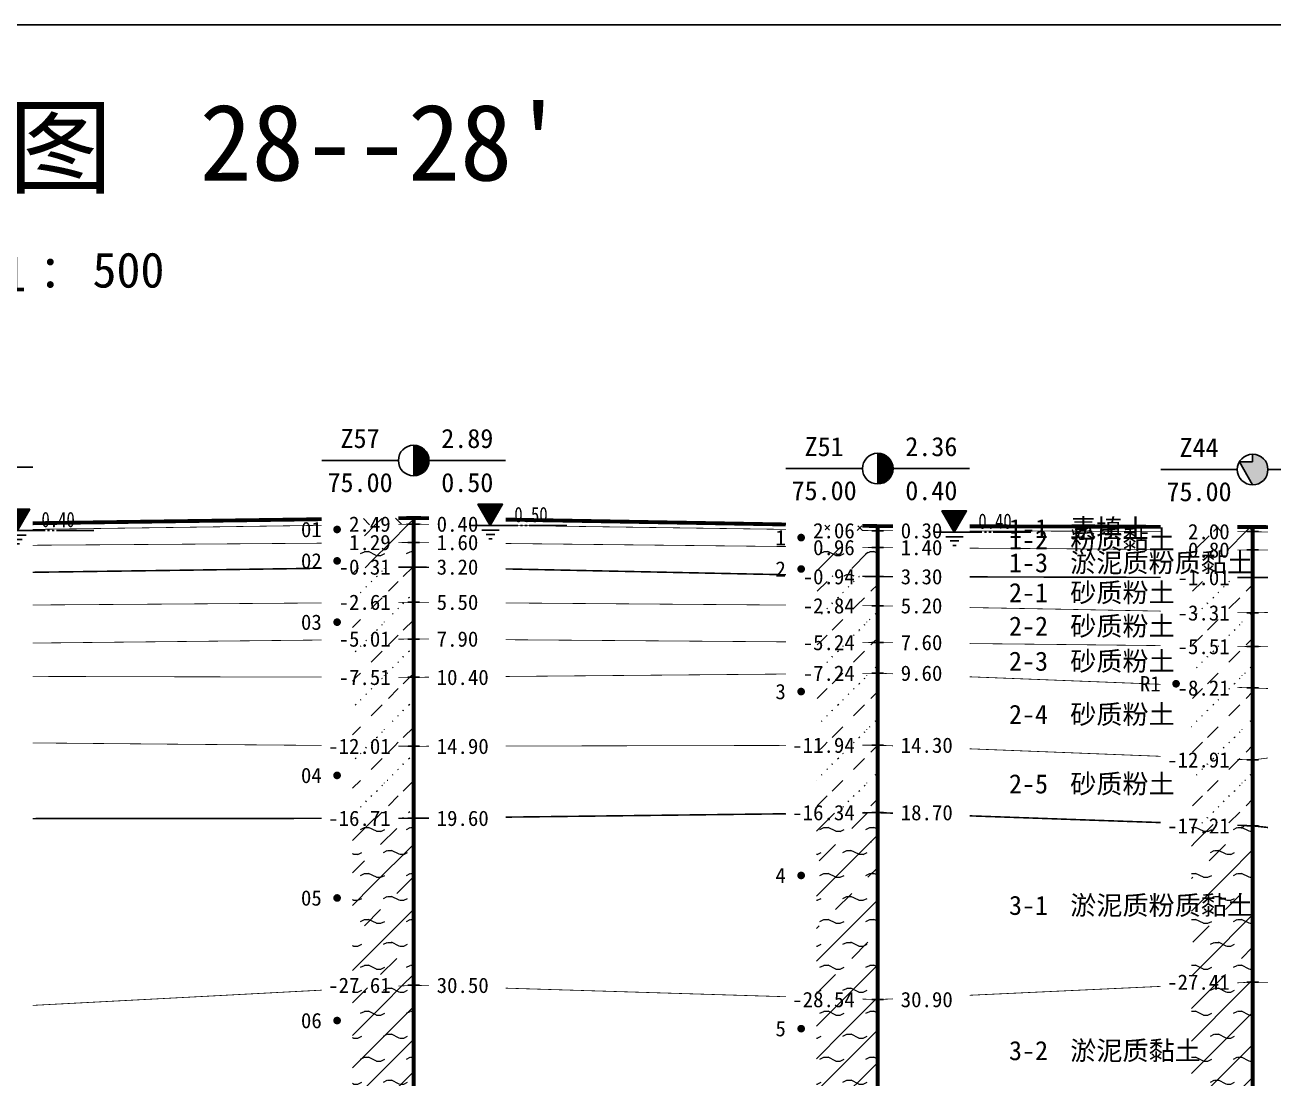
# Model space of a CAD drawing. Extents: x -37 to 3540, y -1485 to 297.
# Drawn here: x 2604 to 2767, y -1043.5 to -906 of the extents above; entities that cross this region are included whole.
import ezdxf
from ezdxf.enums import TextEntityAlignment as Align

# ---------------------------------------------------------------- set-up
doc = ezdxf.new("R2010")
doc.units = 0
doc.layers.get('0').update_dxf_attribs({"linetype": 'CONTINUOUS'})
for name, color, linetype in [('CURVE', 200, 'CONTINUOUS'), ('FRAME', 7, 'CONTINUOUS'), ('HOLE', 41, 'CONTINUOUS'), ('SAMPLE', 1, 'CONTINUOUS'), ('STRATUM', 241, 'CONTINUOUS')]:
    doc.layers.add(name, color=color, linetype=linetype)
doc.layers.add('HATCH', color=7, linetype='CONTINUOUS', lineweight=13)
doc.styles.add('ST', font='')
doc.styles.get('ST').set_extended_font_data('SimSun')
pattern_1 = [(45, (2352.4367, -1188), (-2.12132, 2.12132), [10, 0]), (135, (2352.4367, -1188), (-2.12132, -2.12132), [10, 0])]
pattern_2 = [(45, (2352.4367, -1188), (-4.24264, 4.24264), [10, 0]), (45, (2353.4977, -1191.182), (-2.12132, 6.36396), [3, -3])]
pattern_3 = [(45, (2352.4367, -1188), (-4.24264, 4.24264), [10, 0]), (45, (2353.4977, -1191.182), (-2.12132, 6.36396), [3, -3]), (26.565, (2353.5108, -1188.2536), (5.999823, 5.999812), [0.567, -12.849]), (0, (2352.944, -1188.2536), (0, 6), [0.567, -5.433]), (26.565, (2350.8554, -1188), (5.999823, 5.999812), [0.567, -12.849]), (0, (2351.3625, -1187.7464), (0, 6), [0.567, -5.433]), (153.435, (2352.9438, -1188.2536), (-5.999818, -5e-06), [1.134, -12.2826]), (26.565, (2356.5108, -1185.2536), (5.999823, 5.999812), [0.567, -12.849]), (0, (2355.944, -1185.2536), (0, 6), [0.567, -5.433]), (26.565, (2353.8554, -1185), (5.999823, 5.999812), [0.567, -12.849]), (0, (2354.3625, -1184.7464), (0, 6), [0.567, -5.433]), (153.435, (2355.9438, -1185.2536), (-5.999818, -5e-06), [1.134, -12.2826])]
pattern_4 = [(45, (2352.4367, -1188), (-7e-07, 6.99998), [1.97196, -7.92754]), (45, (2355.2495, -1185.171), (-7e-07, 6.99998), [1.99367, -7.90583]), (45, (2357.504, -1182.918), (-7e-07, 6.99998), [1.81361, -8.08588]), (26.56505, (2352.4367, -1184.5), (7, 7), [0.0965, -15.55598]), (36.8699, (2353.1367, -1183.8), (7, 7), [0.19775, -34.80225]), (315, (2355.9367, -1181.024), (6.99998, 1e-06), [0.03305, -9.86644]), (26.56505, (2355.9367, -1188), (7, 7), [0.14475, -15.50773]), (26.56505, (2356.6367, -1187.3), (7, 7), [0.10528, -15.5472]), (90, (2356.987, -1186.95), (-7, -5e-07), [0.02877, -6.97123]), (26.56505, (2357.3367, -1186.6), (7, 7), [0.09101, -31.21394]), (36.8699, (2358.0367, -1185.9), (7, 7), [0.11069, -34.88931]), (45, (2358.7367, -1185.2), (-2e-07, 6.99998), [0.10911, -9.79038]), (315, (2359.351, -1184.452), (6.99998, 1e-06), [0.03305, -9.86644]), (36.8699, (2353.8367, -1183.1), (7, 7), [0.10224, -34.89776]), (53.1301, (2354.5367, -1182.4), (13.9999998, 21), [0.13438, -34.86562]), (53.1301, (2355.2367, -1181.7), (13.9999998, 21), [0.12625, -34.87375])]
pattern_5 = [(45, (2352.4367, -1188), (-2.12132, 2.12132), [10, 0]), (26.565, (2353.5108, -1188.2536), (5.999823, 5.999812), [0.567, -12.849]), (0, (2352.944, -1188.2536), (0, 6), [0.567, -5.433]), (26.565, (2350.8554, -1188), (5.999823, 5.999812), [0.567, -12.849]), (0, (2351.3625, -1187.7464), (0, 6), [0.567, -5.433]), (153.435, (2352.9438, -1188.2536), (-5.999818, -5e-06), [1.134, -12.2826]), (26.565, (2356.5108, -1185.2536), (5.999823, 5.999812), [0.567, -12.849]), (0, (2355.944, -1185.2536), (0, 6), [0.567, -5.433]), (26.565, (2353.8554, -1185), (5.999823, 5.999812), [0.567, -12.849]), (0, (2354.3625, -1184.7464), (0, 6), [0.567, -5.433]), (153.435, (2355.9438, -1185.2536), (-5.999818, -5e-06), [1.134, -12.2826])]

# ---------------------------------------------------------------- blocks, each defined once
blk = doc.blocks.new('图头_剖面图A3')
at = {"style": 'ST'}
for s, height, p in [('工 程 地 质 剖 面 图', 10, (-15.09, 10.79)), ('比例尺：水平：1∶            垂直：1∶', 4.6, (-11.5, -5.76))]:
    blk.add_text(s, height=height, dxfattribs=at).set_placement(p, align=Align.MIDDLE_CENTER)
for tag, height, p in [('01_剖面号', 10, (64.41, 11.39)), ('02_横向比例', 4.6, (-18.82, -5.99)), ('03＿纵向比例', 4.6, (50.43, -5.28))]:
    blk.add_attdef(tag, text='', height=height, dxfattribs=at).set_placement(p, align=Align.MIDDLE_LEFT)
blk = doc.blocks.new('H_sam_hole')
blk.add_line((0, 2), (0, -2))
at = {"const_width": 2}
blk.add_lwpolyline([(0, -1, 0.414214), (1, 0, 0.414214), (0, 1, 1)], format="xyb", dxfattribs=at)
blk.add_circle((0, 0), 2)
blk = doc.blocks.new('H_ssp_hole')
blk.add_hatch(color=256).paths.add_polyline_path([(0, 2), (0, 1), (-1.73, 1), (0, -2, 0.414214), (2, 0, 0.414214)])
for p, q in [((0, 2), (0, 1)), ((0, 1), (-1.73, 1)), ((-1.73, 1), (0, -2))]:
    blk.add_line(p, q)
blk.add_circle((0, 0), 2)
blk = doc.blocks.new('SampleSoilUndisturbed')
at = {"const_width": 0.5}
blk.add_lwpolyline([(-0.25, 0, 1), (0.25, 0, 1)], format="xyb", close=True, dxfattribs=at)
blk = doc.blocks.new('Gwl')
blk.add_lwpolyline([(0, 0, 0, 3.22, 0), (0, 2.79, 3.22, 3.22, 0)], format="xyseb")
blk.add_lwpolyline([(0, 0), (1.61, 2.79), (-1.61, 2.79)], close=True)
for points in [[(-2.63, 0), (3.61, 0)], [(3.93, 0), (4.21, 0)], [(4.53, 0), (4.8, 0)], [(5.09, 0), (9.99, 0)], [(-1.09, -0.61), (1.16, -0.61)], [(-0.54, -1.14), (0.61, -1.14)], [(-0.19, -1.74), (0.26, -1.74)]]:
    blk.add_lwpolyline(points)
at = {"style": 'ST', "width": 0.8}
blk.add_attdef('*GWL', (3.14, 0.45), '', height=2, dxfattribs=at)

msp = doc.modelspace()

# ---------------------------------------------------------------- hatches: boundary and pattern name
at = {"layer": 'HATCH'}
h = msp.add_hatch(dxfattribs=at)
h.set_pattern_fill('STT', color=50, style=0)
h.set_pattern_definition(pattern_1)
h.paths.add_polyline_path([(2654.8, -970.35), (2646.8, -970.46), (2646.8, -971.26), (2654.8, -971.15)])
h.paths.add_polyline_path([(2645.59, -972.64), (2652.29, -972.64), (2652.29, -969.7), (2645.59, -969.7)], flags=9)
h = msp.add_hatch(dxfattribs=at)
h.set_pattern_fill('FZNT', color=32, style=0)
h.set_pattern_definition(pattern_2)
h.paths.add_polyline_path([(2654.8, -971.15), (2646.8, -971.26), (2646.8, -973.61), (2654.8, -973.55)])
h.paths.add_polyline_path([(2645.59, -975.04), (2652.29, -975.04), (2652.29, -972.1), (2645.59, -972.1)], flags=9)
h.paths.add_polyline_path([(2645.59, -972.64), (2652.29, -972.64), (2652.29, -969.7), (2645.59, -969.7)], flags=9)
h = msp.add_hatch(dxfattribs=at)
h.set_pattern_fill('STT', color=50, style=0)
h.set_pattern_definition(pattern_1)
h.paths.add_polyline_path([(2715.4, -971.41), (2707.4, -971.27), (2707.4, -971.9), (2715.4, -972.01)])
h.paths.add_polyline_path([(2706.19, -973.5), (2712.89, -973.5), (2712.89, -970.56), (2706.19, -970.56)], flags=9)
h = msp.add_hatch(dxfattribs=at)
h.set_pattern_fill('STT', color=50, style=0)
h.set_pattern_definition(pattern_1)
h.paths.add_polyline_path([(2764.36, -971.53), (2756.36, -971.51), (2756.36, -972.11), (2764.36, -972.13)])
h.paths.add_polyline_path([(2755.15, -973.62), (2761.85, -973.62), (2761.85, -970.69), (2755.15, -970.69)], flags=9)
h = msp.add_hatch(dxfattribs=at)
h.set_pattern_fill('FZNT', color=32, style=0)
h.set_pattern_definition(pattern_2)
h.paths.add_polyline_path([(2764.36, -972.13), (2756.36, -972.11), (2756.36, -974.48), (2764.36, -974.53)])
h.paths.add_polyline_path([(2755.15, -976.02), (2761.85, -976.02), (2761.85, -973.09), (2755.15, -973.09)], flags=9)
h.paths.add_polyline_path([(2755.15, -973.62), (2761.85, -973.62), (2761.85, -970.69), (2755.15, -970.69)], flags=9)
h = msp.add_hatch(dxfattribs=at)
h.set_pattern_fill('YNFNT', color=251, style=0)
h.set_pattern_definition(pattern_3)
h.paths.add_polyline_path([(2654.8, -973.55), (2646.8, -973.61), (2646.8, -976.86), (2654.8, -976.75)])
h.paths.add_polyline_path([(2644.16, -978.24), (2652.29, -978.24), (2652.29, -975.3), (2644.16, -975.3)], flags=9)
h.paths.add_polyline_path([(2645.59, -975.04), (2652.29, -975.04), (2652.29, -972.1), (2645.59, -972.1)], flags=9)
h = msp.add_hatch(dxfattribs=at)
h.set_pattern_fill('YNFNT', color=251, style=0)
h.set_pattern_definition(pattern_3)
h.paths.add_polyline_path([(2715.4, -974.21), (2707.4, -974.12), (2707.4, -977.84), (2715.4, -978.01)])
h.paths.add_polyline_path([(2704.76, -979.5), (2712.89, -979.5), (2712.89, -976.56), (2704.76, -976.56)], flags=9)
h.paths.add_polyline_path([(2706.19, -975.7), (2712.89, -975.7), (2712.89, -972.76), (2706.19, -972.76)], flags=9)
h = msp.add_hatch(dxfattribs=at)
h.set_pattern_fill('SZFT', color=52, style=0)
h.set_pattern_definition(pattern_4)
h.paths.add_polyline_path([(2654.8, -976.75), (2646.8, -976.86), (2646.8, -981.41), (2654.8, -981.35)])
h.paths.add_polyline_path([(2644.16, -982.84), (2652.29, -982.84), (2652.29, -979.9), (2644.16, -979.9)], flags=9)
h.paths.add_polyline_path([(2644.16, -978.24), (2652.29, -978.24), (2652.29, -975.3), (2644.16, -975.3)], flags=9)
h = msp.add_hatch(dxfattribs=at)
h.set_pattern_fill('SZFT', color=52, style=0)
h.set_pattern_definition(pattern_4)
h.paths.add_polyline_path([(2715.4, -978.01), (2707.4, -977.84), (2707.4, -981.75), (2715.4, -981.81)])
h.paths.add_polyline_path([(2704.76, -983.3), (2712.89, -983.3), (2712.89, -980.36), (2704.76, -980.36)], flags=9)
h.paths.add_polyline_path([(2704.76, -979.5), (2712.89, -979.5), (2712.89, -976.56), (2704.76, -976.56)], flags=9)
h = msp.add_hatch(dxfattribs=at)
h.set_pattern_fill('SZFT', color=52, style=0)
h.set_pattern_definition(pattern_4)
h.paths.add_polyline_path([(2764.36, -978.13), (2756.36, -978.11), (2756.36, -982.58), (2764.36, -982.74)])
h.paths.add_polyline_path([(2753.72, -984.22), (2761.85, -984.22), (2761.85, -981.29), (2753.72, -981.29)], flags=9)
h.paths.add_polyline_path([(2753.72, -979.62), (2761.85, -979.62), (2761.85, -976.69), (2753.72, -976.69)], flags=9)
h = msp.add_hatch(dxfattribs=at)
h.set_pattern_fill('SZFT', color=52, style=0)
h.set_pattern_definition(pattern_4)
h.paths.add_polyline_path([(2654.8, -981.35), (2646.8, -981.41), (2646.8, -986.23), (2654.8, -986.15)])
h.paths.add_polyline_path([(2644.16, -987.64), (2652.29, -987.64), (2652.29, -984.7), (2644.16, -984.7)], flags=9)
h.paths.add_polyline_path([(2644.16, -982.84), (2652.29, -982.84), (2652.29, -979.9), (2644.16, -979.9)], flags=9)
h = msp.add_hatch(dxfattribs=at)
h.set_pattern_fill('SZFT', color=52, style=0)
h.set_pattern_definition(pattern_4)
h.paths.add_polyline_path([(2715.4, -981.81), (2707.4, -981.75), (2707.4, -986.55), (2715.4, -986.61)])
h.paths.add_polyline_path([(2704.77, -988.09), (2712.89, -988.09), (2712.89, -985.19), (2704.77, -985.19)], flags=9)
h.paths.add_polyline_path([(2704.76, -983.3), (2712.89, -983.3), (2712.89, -980.36), (2704.76, -980.36)], flags=9)
h = msp.add_hatch(dxfattribs=at)
h.set_pattern_fill('SZFT', color=52, style=0)
h.set_pattern_definition(pattern_4)
h.paths.add_polyline_path([(2764.36, -982.74), (2756.36, -982.58), (2756.36, -987.05), (2764.36, -987.13)])
h.paths.add_polyline_path([(2753.72, -988.62), (2761.84, -988.62), (2761.84, -985.7), (2753.72, -985.7)], flags=9)
h.paths.add_polyline_path([(2753.72, -984.22), (2761.85, -984.22), (2761.85, -981.29), (2753.72, -981.29)], flags=9)
h = msp.add_hatch(dxfattribs=at)
h.set_pattern_fill('SZFT', color=52, style=0)
h.set_pattern_definition(pattern_4)
h.paths.add_polyline_path([(2654.8, -986.15), (2646.8, -986.23), (2646.8, -991.13), (2654.8, -991.15)])
h.paths.add_polyline_path([(2644.16, -992.64), (2652.28, -992.64), (2652.28, -989.72), (2644.16, -989.72)], flags=9)
h.paths.add_polyline_path([(2644.16, -987.64), (2652.29, -987.64), (2652.29, -984.7), (2644.16, -984.7)], flags=9)
h = msp.add_hatch(dxfattribs=at)
h.set_pattern_fill('SZFT', color=52, style=0)
h.set_pattern_definition(pattern_4)
h.paths.add_polyline_path([(2715.4, -986.61), (2707.4, -986.55), (2707.4, -990.68), (2715.4, -990.61)])
h.paths.add_polyline_path([(2704.77, -992.09), (2712.89, -992.09), (2712.89, -989.19), (2704.77, -989.19)], flags=9)
h.paths.add_polyline_path([(2704.77, -988.09), (2712.89, -988.09), (2712.89, -985.19), (2704.77, -985.19)], flags=9)
h = msp.add_hatch(dxfattribs=at)
h.set_pattern_fill('SZFT', color=52, style=0)
h.set_pattern_definition(pattern_4)
h.paths.add_polyline_path([(2764.36, -987.13), (2756.36, -987.05), (2756.36, -992.22), (2764.36, -992.54)])
h.paths.add_polyline_path([(2753.72, -994.02), (2761.85, -994.02), (2761.85, -991.09), (2753.72, -991.09)], flags=9)
h.paths.add_polyline_path([(2753.72, -988.62), (2761.84, -988.62), (2761.84, -985.7), (2753.72, -985.7)], flags=9)
h = msp.add_hatch(dxfattribs=at)
h.set_pattern_fill('SZFT', color=52, style=0)
h.set_pattern_definition(pattern_4)
h.paths.add_polyline_path([(2715.4, -990.61), (2707.4, -990.68), (2707.4, -1000.03), (2715.4, -1000.01)])
h.paths.add_polyline_path([(2703.33, -1001.5), (2712.89, -1001.5), (2712.89, -998.56), (2703.33, -998.56)], flags=9)
h.paths.add_polyline_path([(2704.77, -992.09), (2712.89, -992.09), (2712.89, -989.19), (2704.77, -989.19)], flags=9)
h = msp.add_hatch(dxfattribs=at)
h.set_pattern_fill('SZFT', color=52, style=0)
h.set_pattern_definition(pattern_4)
h.paths.add_polyline_path([(2654.8, -991.15), (2646.8, -991.13), (2646.8, -1000.08), (2654.8, -1000.15)])
h.paths.add_polyline_path([(2642.73, -1001.64), (2652.29, -1001.64), (2652.29, -998.7), (2642.73, -998.7)], flags=9)
h.paths.add_polyline_path([(2644.16, -992.64), (2652.28, -992.64), (2652.28, -989.72), (2644.16, -989.72)], flags=9)
h = msp.add_hatch(dxfattribs=at)
h.set_pattern_fill('SZFT', color=52, style=0)
h.set_pattern_definition(pattern_4)
h.paths.add_polyline_path([(2764.36, -992.54), (2756.36, -992.22), (2756.36, -1001.62), (2764.36, -1001.93)])
h.paths.add_polyline_path([(2752.29, -1003.42), (2761.85, -1003.42), (2761.85, -1000.49), (2752.29, -1000.49)], flags=9)
h.paths.add_polyline_path([(2753.72, -994.02), (2761.85, -994.02), (2761.85, -991.09), (2753.72, -991.09)], flags=9)
h = msp.add_hatch(dxfattribs=at)
h.set_pattern_fill('SZFT', color=52, style=0)
h.set_pattern_definition(pattern_4)
h.paths.add_polyline_path([(2654.8, -1000.15), (2646.8, -1000.08), (2646.8, -1009.56), (2654.8, -1009.55)])
h.paths.add_polyline_path([(2642.73, -1011.04), (2652.29, -1011.04), (2652.29, -1008.1), (2642.73, -1008.1)], flags=9)
h.paths.add_polyline_path([(2642.73, -1001.64), (2652.29, -1001.64), (2652.29, -998.7), (2642.73, -998.7)], flags=9)
h = msp.add_hatch(dxfattribs=at)
h.set_pattern_fill('SZFT', color=52, style=0)
h.set_pattern_definition(pattern_4)
h.paths.add_polyline_path([(2715.4, -1000.01), (2707.4, -1000.03), (2707.4, -1008.91), (2715.4, -1008.81)])
h.paths.add_polyline_path([(2703.33, -1010.3), (2712.89, -1010.3), (2712.89, -1007.36), (2703.33, -1007.36)], flags=9)
h.paths.add_polyline_path([(2703.33, -1001.5), (2712.89, -1001.5), (2712.89, -998.56), (2703.33, -998.56)], flags=9)
h = msp.add_hatch(dxfattribs=at)
h.set_pattern_fill('SZFT', color=52, style=0)
h.set_pattern_definition(pattern_4)
h.paths.add_polyline_path([(2764.36, -1001.93), (2756.36, -1001.62), (2756.36, -1010.25), (2764.36, -1010.53)])
h.paths.add_polyline_path([(2752.29, -1012.02), (2761.84, -1012.02), (2761.84, -1009.1), (2752.29, -1009.1)], flags=9)
h.paths.add_polyline_path([(2752.29, -1003.42), (2761.85, -1003.42), (2761.85, -1000.49), (2752.29, -1000.49)], flags=9)
h = msp.add_hatch(dxfattribs=at)
h.set_pattern_fill('YNFNT', color=251, style=0)
h.set_pattern_definition(pattern_3)
h.paths.add_polyline_path([(2654.8, -1009.55), (2646.8, -1009.56), (2646.8, -1031.77), (2654.8, -1031.35)])
h.paths.add_polyline_path([(2642.73, -1032.84), (2652.29, -1032.84), (2652.29, -1029.9), (2642.73, -1029.9)], flags=9)
h.paths.add_polyline_path([(2642.73, -1011.04), (2652.29, -1011.04), (2652.29, -1008.1), (2642.73, -1008.1)], flags=9)
h = msp.add_hatch(dxfattribs=at)
h.set_pattern_fill('YNFNT', color=251, style=0)
h.set_pattern_definition(pattern_3)
h.paths.add_polyline_path([(2715.4, -1008.81), (2707.4, -1008.91), (2707.4, -1032.96), (2715.4, -1033.21)])
h.paths.add_polyline_path([(2703.33, -1034.7), (2712.89, -1034.7), (2712.89, -1031.76), (2703.33, -1031.76)], flags=9)
h.paths.add_polyline_path([(2703.33, -1010.3), (2712.89, -1010.3), (2712.89, -1007.36), (2703.33, -1007.36)], flags=9)
h = msp.add_hatch(dxfattribs=at)
h.set_pattern_fill('YNFNT', color=251, style=0)
h.set_pattern_definition(pattern_3)
h.paths.add_polyline_path([(2764.36, -1010.53), (2756.36, -1010.25), (2756.36, -1031.31), (2764.36, -1030.93)])
h.paths.add_polyline_path([(2739.71, -1023.35), (2766.39, -1023.35), (2766.39, -1018.41), (2739.71, -1018.41)], flags=9)
h.paths.add_polyline_path([(2752.29, -1032.42), (2761.84, -1032.42), (2761.84, -1029.5), (2752.29, -1029.5)], flags=9)
h.paths.add_polyline_path([(2752.29, -1012.02), (2761.84, -1012.02), (2761.84, -1009.1), (2752.29, -1009.1)], flags=9)
h = msp.add_hatch(dxfattribs=at)
h.set_pattern_fill('YNNT', color=251, style=0)
h.set_pattern_definition(pattern_5)
h.paths.add_polyline_path([(2654.8, -1031.35), (2646.8, -1031.77), (2646.8, -1046.93), (2654.8, -1046.95)])
h.paths.add_polyline_path([(2642.73, -1048.44), (2652.29, -1048.44), (2652.29, -1045.5), (2642.73, -1045.5)], flags=9)
h.paths.add_polyline_path([(2642.73, -1032.84), (2652.29, -1032.84), (2652.29, -1029.9), (2642.73, -1029.9)], flags=9)
h = msp.add_hatch(dxfattribs=at)
h.set_pattern_fill('YNNT', color=251, style=0)
h.set_pattern_definition(pattern_5)
h.paths.add_polyline_path([(2764.36, -1030.93), (2756.36, -1031.31), (2756.36, -1047.78), (2764.36, -1047.93)])
h.paths.add_polyline_path([(2739.72, -1042.29), (2759.23, -1042.29), (2759.23, -1037.4), (2739.72, -1037.4)], flags=9)
h.paths.add_polyline_path([(2752.29, -1049.42), (2761.85, -1049.42), (2761.85, -1046.49), (2752.29, -1046.49)], flags=9)
h.paths.add_polyline_path([(2752.29, -1032.42), (2761.84, -1032.42), (2761.84, -1029.5), (2752.29, -1029.5)], flags=9)
h = msp.add_hatch(dxfattribs=at)
h.set_pattern_fill('YNNT', color=251, style=0)
h.set_pattern_definition(pattern_5)
h.paths.add_polyline_path([(2715.4, -1033.21), (2707.4, -1032.96), (2707.4, -1047), (2715.4, -1047.01)])
h.paths.add_polyline_path([(2703.33, -1048.5), (2712.89, -1048.5), (2712.89, -1045.56), (2703.33, -1045.56)], flags=9)
h.paths.add_polyline_path([(2703.33, -1034.7), (2712.89, -1034.7), (2712.89, -1031.76), (2703.33, -1031.76)], flags=9)

# ---------------------------------------------------------------- linework, layer by layer
at = {"layer": 'FRAME', "linetype": 'Continuous'}
msp.add_line((2997.96, -906), (2160.07, -906), dxfattribs=at)
at = {"layer": 'HOLE', "linetype": 'Continuous'}
for points in [[(2652.8, -962.85), (2642.8, -962.85)], [(2656.8, -962.85), (2666.8, -962.85)], [(2595.05, -963.7), (2605.05, -963.7)], [(2713.4, -963.91), (2703.4, -963.91)], [(2717.4, -963.91), (2727.4, -963.91)], [(2762.36, -964.03), (2752.36, -964.03)], [(2766.36, -964.03), (2776.36, -964.03)], [(2654.05, -971.15), (2655.55, -971.15)], [(2714.65, -972.01), (2716.15, -972.01)], [(2763.61, -972.13), (2765.11, -972.13)], [(2654.05, -973.55), (2655.55, -973.55)], [(2714.65, -974.21), (2716.15, -974.21)], [(2763.61, -974.53), (2765.11, -974.53)], [(2654.05, -976.75), (2655.55, -976.75)], [(2714.65, -978.01), (2716.15, -978.01)], [(2763.61, -978.13), (2765.11, -978.13)], [(2654.05, -981.35), (2655.55, -981.35)], [(2714.65, -981.81), (2716.15, -981.81)], [(2763.61, -982.74), (2765.11, -982.74)], [(2654.05, -986.15), (2655.55, -986.15)], [(2714.65, -986.61), (2716.15, -986.61)], [(2763.61, -987.13), (2765.11, -987.13)], [(2714.65, -990.61), (2716.15, -990.61)], [(2654.05, -991.15), (2655.55, -991.15)], [(2763.61, -992.54), (2765.11, -992.54)], [(2654.05, -1000.15), (2655.55, -1000.15)], [(2714.65, -1000.01), (2716.15, -1000.01)], [(2763.61, -1001.93), (2765.11, -1001.93)], [(2714.65, -1008.81), (2716.15, -1008.81)], [(2654.05, -1009.55), (2655.55, -1009.55)], [(2763.61, -1010.53), (2765.11, -1010.53)], [(2654.05, -1031.35), (2655.55, -1031.35)], [(2763.61, -1030.93), (2765.11, -1030.93)], [(2714.65, -1033.21), (2716.15, -1033.21)]]:
    msp.add_lwpolyline(points, dxfattribs=at)
at = {"layer": 'HOLE', "linetype": 'Continuous', "const_width": 0.5}
for points in [[(2654.8, -970.35), (2654.8, -1120.35)], [(2715.4, -971.41), (2715.4, -1121.41)], [(2764.36, -971.53), (2764.36, -1121.54)]]:
    msp.add_lwpolyline(points, dxfattribs=at)
at = {"layer": 'STRATUM', "linetype": 'Continuous'}
for points, const_width in [([(2605.05, -971.04), (2642.8, -970.51)], 0.5), ([(2605.05, -971.84), (2623.92, -971.58), (2642.8, -971.31)], 0.1), ([(2652.8, -970.38), (2654.8, -970.35), (2656.8, -970.38)], 0.5), ([(2652.8, -971.18), (2654.8, -971.15), (2656.8, -971.18)], 0.1), ([(2666.8, -970.56), (2703.4, -971.2)], 0.5), ([(2666.8, -971.32), (2685.1, -971.58), (2703.4, -971.84)], 0.1), ([(2713.4, -971.37), (2715.4, -971.41), (2717.4, -971.41)], 0.5), ([(2727.4, -971.44), (2752.36, -971.5)], 0.5), ([(2762.36, -971.53), (2764.36, -971.53), (2766.36, -971.54)], 0.5), ([(2713.4, -971.98), (2715.4, -972.01), (2717.4, -972.01)], 0.1), ([(2727.4, -972.04), (2739.88, -972.07), (2752.36, -972.1)], 0.1), ([(2762.36, -972.13), (2764.36, -972.13), (2766.36, -972.19)], 0.1), ([(2605.05, -973.91), (2623.92, -973.78), (2642.8, -973.64)], 0.1), ([(2652.8, -973.56), (2654.8, -973.55), (2656.8, -973.57)], 0.1), ([(2666.8, -973.68), (2685.1, -973.88), (2703.4, -974.08)], 0.1), ([(2713.4, -974.19), (2715.4, -974.21), (2717.4, -974.22)], 0.1), ([(2727.4, -974.29), (2739.88, -974.37), (2752.36, -974.46)], 0.1), ([(2762.36, -974.52), (2764.36, -974.53), (2766.36, -974.54)], 0.1), ([(2605.05, -977.44), (2623.92, -977.18), (2642.8, -976.91)], 0.2), ([(2652.8, -976.78), (2654.8, -976.75), (2656.8, -976.79)], 0.2), ([(2666.8, -977), (2685.1, -977.38), (2703.4, -977.76)], 0.2), ([(2713.4, -977.97), (2715.4, -978.01), (2717.4, -978.01)], 0.2), ([(2727.4, -978.04), (2739.88, -978.07), (2752.36, -978.1)], 0.2), ([(2762.36, -978.13), (2764.36, -978.13), (2766.36, -978.12)], 0.2), ([(2605.05, -981.71), (2623.92, -981.58), (2642.8, -981.44)], 0.1), ([(2652.8, -981.36), (2654.8, -981.35), (2656.8, -981.36)], 0.1), ([(2666.8, -981.44), (2685.1, -981.58), (2703.4, -981.72)], 0.1), ([(2713.4, -981.79), (2715.4, -981.81), (2717.4, -981.85)], 0.1), ([(2727.4, -982.04), (2739.88, -982.27), (2752.36, -982.51)], 0.1), ([(2762.36, -982.7), (2764.36, -982.74), (2766.36, -982.68)], 0.1), ([(2605.05, -986.68), (2623.92, -986.48), (2642.8, -986.28)], 0.1), ([(2652.8, -986.17), (2654.8, -986.15), (2656.8, -986.16)], 0.1), ([(2666.8, -986.24), (2685.1, -986.38), (2703.4, -986.52)], 0.1), ([(2713.4, -986.59), (2715.4, -986.61), (2717.4, -986.63)], 0.1), ([(2727.4, -986.74), (2739.88, -986.87), (2752.36, -987.01)], 0.1), ([(2762.36, -987.11), (2764.36, -987.13), (2766.36, -987.11)], 0.1), ([(2666.8, -991.04), (2685.1, -990.88), (2703.4, -990.72)], 0.1), ([(2713.4, -990.63), (2715.4, -990.61), (2717.4, -990.69)], 0.1), ([(2605.05, -991.03), (2623.92, -991.08), (2642.8, -991.12)], 0.1), ([(2652.8, -991.14), (2654.8, -991.15), (2656.8, -991.13)], 0.1), ([(2727.4, -991.08), (2739.88, -991.57), (2752.36, -992.06)], 0.1), ([(2762.36, -992.46), (2764.36, -992.54), (2766.36, -992.61)], 0.1), ([(2605.05, -999.71), (2623.92, -999.88), (2642.8, -1000.04)], 0.1), ([(2652.8, -1000.13), (2654.8, -1000.15), (2656.8, -1000.14)], 0.1), ([(2666.8, -1000.12), (2685.1, -1000.08), (2703.4, -1000.04)], 0.1), ([(2713.4, -1000.01), (2715.4, -1000.01), (2717.4, -1000.09)], 0.1), ([(2727.4, -1000.48), (2739.88, -1000.97), (2752.36, -1001.46)], 0.1), ([(2762.36, -1001.86), (2764.36, -1001.93), (2766.36, -1001.68)], 0.1), ([(2666.8, -1009.4), (2685.1, -1009.18), (2703.4, -1008.96)], 0.2), ([(2713.4, -1008.83), (2715.4, -1008.81), (2717.4, -1008.88)], 0.2), ([(2605.05, -1009.59), (2623.92, -1009.58), (2642.8, -1009.56)], 0.2), ([(2652.8, -1009.55), (2654.8, -1009.55), (2656.8, -1009.52)], 0.2), ([(2727.4, -1009.23), (2739.88, -1009.67), (2752.36, -1010.11)], 0.2), ([(2762.36, -1010.46), (2764.36, -1010.53), (2766.36, -1010.75)], 0.2), ([(2652.8, -1031.45), (2654.8, -1031.35), (2656.8, -1031.41)], 0.1), ([(2666.8, -1031.72), (2685.1, -1032.28), (2703.4, -1032.84)], 0.1), ([(2727.4, -1032.65), (2739.88, -1032.07), (2752.36, -1031.49)], 0.1), ([(2762.36, -1031.03), (2764.36, -1030.93), (2766.36, -1030.97)], 0.1), ([(2605.05, -1033.97), (2623.92, -1032.98), (2642.8, -1031.98)], 0.1), ([(2713.4, -1033.15), (2715.4, -1033.21), (2717.4, -1033.12)], 0.1)]:
    msp.add_lwpolyline(points, dxfattribs=dict(at, const_width=const_width))

# ---------------------------------------------------------------- block references
at = {"layer": 'CURVE'}
for p, values in [((2603.05, -972), {'*GWL': '0.40'}), ((2664.8, -971.35), {'*GWL': '0.50'}), ((2725.4, -972.21), {'*GWL': '0.40'})]:
    msp.add_blockref('Gwl', p, dxfattribs=at).add_auto_attribs(values)
at = {"layer": 'FRAME'}
ref = msp.add_blockref('图头_剖面图A3', (2562.44, -932.7), dxfattribs=at)
ref.add_attrib('01_剖面号', "28--28'", dxfattribs={"layer": '0', "height": 10, "style": 'ST'}).set_placement((2626.85, -921.31), align=Align.MIDDLE_LEFT)
ref.add_attrib('03＿纵向比例', '500', dxfattribs={"layer": '0', "height": 4.6, "style": 'ST'}).set_placement((2612.86, -937.98), align=Align.MIDDLE_LEFT)
at = {"layer": 'HOLE'}
for name, p in [('H_sam_hole', (2654.8, -962.85)), ('H_sam_hole', (2715.4, -963.91)), ('H_ssp_hole', (2764.36, -964.03))]:
    msp.add_blockref(name, p, dxfattribs=at)
at = {"layer": 'SAMPLE'}
for p in [(2644.8, -971.85), (2705.4, -972.91), (2644.8, -975.95), (2705.4, -977.01), (2644.8, -983.95), (2705.4, -993.01), (2754.36, -991.99), (2644.8, -1003.95), (2705.4, -1017.01), (2644.8, -1019.95), (2644.8, -1035.95), (2705.4, -1037.01)]:
    msp.add_blockref('SampleSoilUndisturbed', p, dxfattribs=at)

# ---------------------------------------------------------------- texts
at = {"layer": 'HOLE', "style": 'ST'}
for s, p in [('Z57', (2647.8, -959.97)), ('2.89', (2661.8, -959.97)), ('Z51', (2708.4, -961.03)), ('2.36', (2722.4, -961.03)), ('Z44', (2757.36, -961.16)), ('75.00', (2647.8, -965.72)), ('0.50', (2661.8, -965.72)), ('75.00', (2708.4, -966.78)), ('0.40', (2722.4, -966.78)), ('75.00', (2757.36, -966.91))]:
    msp.add_text(s, height=2.5, dxfattribs=at).set_placement(p, align=Align.MIDDLE_CENTER)
for s, p in [('2.49', (2651.8, -971.15)), ('2.06', (2712.4, -972.01)), ('2.00', (2761.36, -972.13)), ('1.29', (2651.8, -973.55)), ('0.96', (2712.4, -974.21)), ('0.80', (2761.36, -974.53)), ('-0.31', (2651.8, -976.75)), ('-0.94', (2712.4, -978.01)), ('-1.01', (2761.36, -978.13)), ('-2.61', (2651.8, -981.35)), ('-2.84', (2712.4, -981.81)), ('-3.31', (2761.36, -982.74)), ('-5.01', (2651.8, -986.15)), ('-5.24', (2712.4, -986.61)), ('-5.51', (2761.36, -987.13)), ('-7.51', (2651.8, -991.15)), ('-7.24', (2712.4, -990.61)), ('-8.21', (2761.36, -992.54)), ('-11.94', (2712.4, -1000.01)), ('-12.01', (2651.8, -1000.15)), ('-12.91', (2761.36, -1001.93)), ('-16.71', (2651.8, -1009.55)), ('-16.34', (2712.4, -1008.81)), ('-17.21', (2761.36, -1010.53)), ('-27.41', (2761.36, -1030.93)), ('-27.61', (2651.8, -1031.35)), ('-28.54', (2712.4, -1033.21))]:
    msp.add_text(s, height=2, dxfattribs=at).set_placement(p, align=Align.MIDDLE_RIGHT)
for s, p in [('0.40', (2657.8, -971.15)), ('0.30', (2718.4, -972.01)), ('1.60', (2657.8, -973.55)), ('1.40', (2718.4, -974.21)), ('3.20', (2657.8, -976.75)), ('3.30', (2718.4, -978.01)), ('5.50', (2657.8, -981.35)), ('5.20', (2718.4, -981.81)), ('7.90', (2657.8, -986.15)), ('7.60', (2718.4, -986.61)), ('10.40', (2657.8, -991.15)), ('9.60', (2718.4, -990.61)), ('14.30', (2718.4, -1000.01)), ('14.90', (2657.8, -1000.15)), ('19.60', (2657.8, -1009.55)), ('18.70', (2718.4, -1008.81)), ('30.50', (2657.8, -1031.35)), ('30.90', (2718.4, -1033.21))]:
    msp.add_text(s, height=2, dxfattribs=at).set_placement(p, align=Align.MIDDLE_LEFT)
at = {"layer": 'SAMPLE', "style": 'ST'}
for s, p in [('01', (2642.8, -971.85)), ('1', (2703.4, -972.91)), ('02', (2642.8, -975.95)), ('2', (2703.4, -977.01)), ('03', (2642.8, -983.95)), ('3', (2703.4, -993.01)), ('R1', (2752.36, -991.99)), ('04', (2642.8, -1003.95)), ('4', (2703.4, -1017.01)), ('05', (2642.8, -1019.95)), ('06', (2642.8, -1035.95)), ('5', (2703.4, -1037.01))]:
    msp.add_text(s, height=2, dxfattribs=at).set_placement(p, align=Align.MIDDLE_RIGHT)
at = {"layer": 'STRATUM', "style": 'ST'}
for s, p in [('1-1', (2732.54, -971.73)), ('素填土', (2740.54, -971.73)), ('1-2', (2732.54, -973.19)), ('粉质黏土', (2740.54, -973.19)), ('淤泥质粉质黏土', (2740.54, -976.19)), ('1-3', (2732.54, -976.19)), ('2-1', (2732.54, -980.09)), ('砂质粉土', (2740.54, -980.09)), ('2-2', (2732.54, -984.46)), ('砂质粉土', (2740.54, -984.46)), ('砂质粉土', (2740.54, -989.04)), ('2-3', (2732.54, -989.04)), ('2-4', (2732.54, -995.98)), ('砂质粉土', (2740.54, -995.98)), ('2-5', (2732.54, -1005.05)), ('砂质粉土', (2740.54, -1005.05)), ('3-1', (2732.54, -1020.91)), ('淤泥质粉质黏土', (2740.54, -1020.91)), ('3-2', (2732.54, -1039.87)), ('淤泥质黏土', (2740.54, -1039.87))]:
    msp.add_text(s, height=2.5, dxfattribs=at).set_placement(p, align=Align.MIDDLE_LEFT)

doc.saveas('drawing.dxf')
